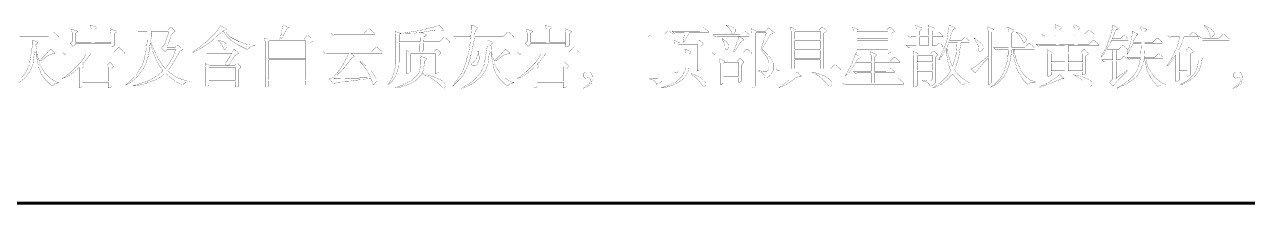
# Model space of a CAD drawing. Extents: x 94 to 452, y -72 to 1042.
# Drawn here: x 314.6 to 380.5, y 59.1 to 68.8 of the extents above; entities that cross this region are included whole.
import ezdxf

# ---------------------------------------------------------------- set-up
doc = ezdxf.new("R2010")
doc.units = 0
doc.header["$MEASUREMENT"] = 0
doc.layers.add('TREE_LAYER', color=7, linetype='Continuous')

msp = doc.modelspace()

# ---------------------------------------------------------------- linework, layer by layer
at = {"layer": 'TREE_LAYER'}
for points, const_width, elevation in [([(318.1792, 68.753396), (318.165475, 68.753396), (318.165475, 68.725945), (318.206651, 68.547514), (318.206651, 67.833789), (318.192926, 67.833789), (317.369397, 67.833789), (317.355671, 67.833789), (317.355671, 68.314181), (317.465475, 68.382808), (317.465475, 68.382808), (317.465475, 68.423985), (317.136063, 68.533789), (317.17724, 68.327906), (317.17724, 67.874965), (317.067436, 67.765161), (317.218416, 67.614181), (317.245867, 67.614181), (317.355671, 67.723985), (317.355671, 67.751436), (317.369397, 67.765161), (319.263514, 67.765161), (319.263514, 67.751436), (319.263514, 67.573004), (319.345867, 67.58673), (319.400769, 67.614181), (319.441946, 67.655357), (319.441946, 68.273004), (319.55175, 68.382808), (319.55175, 68.423985), (319.373318, 68.492612), (319.222338, 68.56124), (319.263514, 68.327906), (319.263514, 67.833789), (319.263514, 67.833789), (318.385083, 67.833789), (318.385083, 67.833789), (318.385083, 68.533789), (318.494887, 68.602416), (318.494887, 68.602416), (318.494887, 68.643593), (318.1792, 68.753396), (318.1792, 68.753396)], 0.01, 6005), ([(322.475279, 68.643593), (322.365475, 68.533789), (322.35175, 68.492612), (320.567436, 68.492612), (320.67724, 68.382808), (320.718416, 68.382808), (320.745867, 68.423985), (321.226259, 68.423985), (321.226259, 68.410259), (321.226259, 68.025945), (321.185083, 67.545553), (321.075279, 67.010259), (321.075279, 66.982808), (320.938024, 66.557318), (320.855671, 66.447514), (320.608612, 66.035749), (320.155671, 65.596534), (320.059593, 65.527906), (320.224299, 65.596534), (320.25175, 65.610259), (320.663514, 65.953396), (320.690965, 65.980847), (321.006651, 66.406338), (321.157632, 66.722024), (321.267436, 67.051436), (321.294887, 67.229867), (321.336063, 67.408298), (321.336063, 67.518102), (321.37724, 67.765161), (321.390965, 67.778887), (321.445867, 67.58673), (321.555671, 67.229867), (321.665475, 66.969083), (321.789004, 66.722024), (321.885083, 66.557318), (322.07724, 66.310259), (322.008612, 66.241632), (321.775279, 66.035749), (321.281161, 65.76124), (321.089004, 65.678887), (321.034102, 65.665161), (320.498808, 65.500455), (320.457632, 65.48673), (320.622338, 65.48673), (320.9792, 65.569083), (321.336063, 65.678887), (321.720377, 65.829867), (321.898808, 65.939671), (322.132142, 66.104377), (322.200769, 66.173004), (322.434102, 65.967122), (322.763514, 65.706338), (323.092926, 65.527906), (323.134102, 65.527906), (323.20273, 65.610259), (323.381161, 65.706338), (323.490965, 65.706338), (323.490965, 65.747514), (323.339985, 65.747514), (322.804691, 65.925945), (322.543906, 66.118102), (322.324299, 66.296534), (322.365475, 66.33771), (322.543906, 66.584769), (322.983122, 67.353396), (323.134102, 67.435749), (322.873318, 67.682808), (322.722338, 67.545553), (322.296848, 67.545553), (322.283122, 67.545553), (322.283122, 67.58673), (322.365475, 67.751436), (322.50273, 68.204377), (322.585083, 68.314181), (322.722338, 68.423985), (322.543906, 68.602416), (322.475279, 68.643593), (322.475279, 68.643593)], 0.01, 6005), ([(325.206651, 68.71222), (325.165475, 68.71222), (325.15175, 68.698494), (325.014495, 68.492612), (324.87724, 68.314181), (324.492926, 67.929867), (324.05371, 67.573004), (323.62822, 67.284769), (323.696848, 67.284769), (324.094887, 67.504377), (324.287044, 67.614181), (324.616455, 67.833789), (325.055671, 68.245553), (325.096848, 68.273004), (325.192926, 68.341632), (325.316455, 68.451436), (325.412534, 68.273004), (325.494887, 68.1632), (325.72822, 67.929867), (325.934102, 67.792612), (326.098808, 67.696534), (326.620377, 67.435749), (326.771357, 67.573004), (326.949789, 67.655357), (326.990965, 67.655357), (326.990965, 67.682808), (326.757632, 67.682808), (326.5792, 67.723985), (326.55175, 67.723985), (326.387044, 67.792612), (326.15371, 67.874965), (325.714495, 68.094573), (325.343906, 68.451436), (325.494887, 68.533789), (325.206651, 68.71222), (325.206651, 68.71222)], 0.01, 6005), ([(328.52822, 68.780847), (328.514495, 68.780847), (328.514495, 68.739671), (328.487044, 68.588691), (328.445867, 68.300455), (328.37724, 68.053396), (328.336063, 67.984769), (327.704691, 67.984769), (327.526259, 68.053396), (327.567436, 67.874965), (327.567436, 65.418102), (327.649789, 65.418102), (327.704691, 65.445553), (327.745867, 65.48673), (327.745867, 65.747514), (327.759593, 65.747514), (329.763514, 65.747514), (329.763514, 65.747514), (329.763514, 65.527906), (329.983122, 65.527906), (329.983122, 67.792612), (330.161553, 67.902416), (330.161553, 67.943593), (330.038024, 68.067122), (329.873318, 68.204377), (329.832142, 68.204377), (329.65371, 67.984769), (328.418416, 67.984769), (328.418416, 67.984769), (328.418416, 67.998494), (328.706651, 68.492612), (328.775279, 68.574965), (328.843906, 68.602416), (328.52822, 68.780847), (328.52822, 68.780847)], 0.01, 6005), ([(333.194887, 68.56124), (333.15371, 68.56124), (332.892926, 68.314181), (331.108612, 68.314181), (331.218416, 68.204377), (331.245867, 68.204377), (331.287044, 68.231828), (333.483122, 68.231828), (333.483122, 68.314181), (333.332142, 68.423985), (333.194887, 68.56124), (333.194887, 68.56124)], 0.01, 6005), ([(336.941946, 68.753396), (336.626259, 68.643593), (336.598808, 68.643593), (335.871357, 68.451436), (335.830181, 68.451436), (334.965475, 68.314181), (334.896848, 68.314181), (334.896848, 68.300455), (334.82822, 68.300455), (334.82822, 68.314181), (334.800769, 68.327906), (334.567436, 68.423985), (334.608612, 68.245553), (334.608612, 66.653396), (334.526259, 66.282808), (334.526259, 66.255357), (334.416455, 65.925945), (334.306651, 65.747514), (334.169397, 65.527906), (334.169397, 65.48673), (334.430181, 65.76124), (334.567436, 65.967122), (334.581161, 66.022024), (334.67724, 66.241632), (334.67724, 66.282808), (334.745867, 66.474965), (334.759593, 66.639671), (334.773318, 66.639671), (334.773318, 66.680847), (334.787044, 66.804377), (334.787044, 67.792612), (334.787044, 67.792612), (335.898808, 67.792612), (335.912534, 67.792612), (335.898808, 67.682808), (335.898808, 67.682808), (335.898808, 67.58673), (335.898808, 67.58673), (335.898808, 67.504377), (335.885083, 67.504377), (335.885083, 67.408298), (335.885083, 67.408298), (335.885083, 67.325945), (335.885083, 67.325945), (335.322338, 67.325945), (335.157632, 67.394573), (335.185083, 67.216142), (335.185083, 66.145553), (335.281161, 66.159279), (335.336063, 66.18673), (335.37724, 66.227906), (335.37724, 67.216142), (335.404691, 67.243593), (336.722338, 67.243593), (336.722338, 67.243593), (336.722338, 66.145553), (336.763514, 66.145553), (336.859593, 66.18673), (336.914495, 66.227906), (336.914495, 67.133789), (337.024299, 67.243593), (337.024299, 67.284769), (336.832142, 67.4632), (336.804691, 67.4632), (336.65371, 67.325945), (336.07724, 67.325945), (336.063514, 67.325945), (336.063514, 67.367122), (336.07724, 67.380847), (336.07724, 67.476926), (336.07724, 67.476926), (336.07724, 67.573004), (336.07724, 67.573004), (336.07724, 67.669083), (336.090965, 67.682808), (336.090965, 67.792612), (336.090965, 67.792612), (337.490965, 67.792612), (337.490965, 67.874965), (337.243906, 68.094573), (337.20273, 68.094573), (336.983122, 67.874965), (336.104691, 67.874965), (336.090965, 67.874965), (336.090965, 67.943593), (336.104691, 67.943593), (336.104691, 68.122024), (336.241946, 68.190651), (336.255671, 68.204377), (336.255671, 68.231828), (335.967436, 68.369083), (335.994887, 68.369083), (336.118416, 68.382808), (336.749789, 68.492612), (337.024299, 68.492612), (337.161553, 68.451436), (337.134102, 68.56124), (336.941946, 68.753396), (336.941946, 68.753396)], 0.01, 6005), ([(338.767436, 68.753396), (338.685083, 68.753396), (338.685083, 68.616142), (338.643906, 68.1632), (337.696848, 68.1632), (337.806651, 68.053396), (337.847828, 68.053396), (337.889004, 68.094573), (338.630181, 68.094573), (338.630181, 68.080847), (338.616455, 67.943593), (338.616455, 67.86124), (338.547828, 67.394573), (338.547828, 67.353396), (338.396848, 66.845553), (338.396848, 66.804377), (338.245867, 66.365161), (338.067436, 66.035749), (337.916455, 65.816142), (337.696848, 65.527906), (337.669397, 65.459279), (338.081161, 65.871043), (338.218416, 66.035749), (338.465475, 66.543593), (338.616455, 66.982808), (338.657632, 67.174965), (338.726259, 67.449475), (338.726259, 67.476926), (338.836063, 67.998494), (338.849789, 68.094573), (340.922338, 68.094573), (340.922338, 68.1632), (340.675279, 68.382808), (340.634102, 68.382808), (340.414495, 68.1632), (338.849789, 68.1632), (338.849789, 68.190651), (338.87724, 68.423985), (339.014495, 68.56124), (339.014495, 68.602416), (338.767436, 68.753396), (338.767436, 68.753396)], 0.01, 6005), ([(342.6792, 68.753396), (342.665475, 68.753396), (342.665475, 68.725945), (342.706651, 68.547514), (342.706651, 67.833789), (342.692926, 67.833789), (341.869397, 67.833789), (341.855671, 67.833789), (341.855671, 68.314181), (341.965475, 68.382808), (341.965475, 68.382808), (341.965475, 68.423985), (341.636063, 68.533789), (341.67724, 68.327906), (341.67724, 67.874965), (341.567436, 67.765161), (341.718416, 67.614181), (341.745867, 67.614181), (341.855671, 67.723985), (341.855671, 67.751436), (341.869397, 67.765161), (343.763514, 67.765161), (343.763514, 67.751436), (343.763514, 67.573004), (343.845867, 67.58673), (343.900769, 67.614181), (343.941946, 67.655357), (343.941946, 68.273004), (344.05175, 68.382808), (344.05175, 68.423985), (343.873318, 68.492612), (343.722338, 68.56124), (343.763514, 68.327906), (343.763514, 67.833789), (343.763514, 67.833789), (342.885083, 67.833789), (342.885083, 67.833789), (342.885083, 68.533789), (342.994887, 68.602416), (342.994887, 68.602416), (342.994887, 68.643593), (342.6792, 68.753396), (342.6792, 68.753396)], 0.01, 6005), ([(351.20273, 68.602416), (351.161553, 68.602416), (350.983122, 68.423985), (349.487044, 68.423985), (349.596848, 68.314181), (349.624299, 68.314181), (349.665475, 68.341632), (350.132142, 68.341632), (350.145867, 68.341632), (350.145867, 68.259279), (350.063514, 67.792612), (349.885083, 67.792612), (349.596848, 67.943593), (349.624299, 67.696534), (349.624299, 66.18673), (349.720377, 66.18673), (349.775279, 66.214181), (349.816455, 66.255357), (349.816455, 67.682808), (349.843906, 67.723985), (350.832142, 67.723985), (350.832142, 67.723985), (350.832142, 66.296534), (350.873318, 66.296534), (350.969397, 66.323985), (351.024299, 66.365161), (351.024299, 67.614181), (351.161553, 67.710259), (351.161553, 67.723985), (351.161553, 67.765161), (350.955671, 67.943593), (350.914495, 67.943593), (350.763514, 67.792612), (350.118416, 67.792612), (350.104691, 67.806338), (350.269397, 68.094573), (350.406651, 68.341632), (351.422338, 68.341632), (351.422338, 68.423985), (351.20273, 68.602416), (351.20273, 68.602416)], 0.01, 6005), ([(352.410573, 68.753396), (352.396848, 68.753396), (352.520377, 68.629867), (352.657632, 68.451436), (352.685083, 68.314181), (352.726259, 68.273004), (352.794887, 68.273004), (352.87724, 68.382808), (352.87724, 68.533789), (352.75371, 68.643593), (352.547828, 68.71222), (352.492926, 68.725945), (352.410573, 68.753396), (352.410573, 68.753396)], 0.01, 6005), ([(354.675279, 68.602416), (354.647828, 68.588691), (354.510573, 68.423985), (354.043906, 68.423985), (353.755671, 68.56124), (353.783122, 68.327906), (353.783122, 65.376926), (353.8792, 65.390651), (353.934102, 65.418102), (353.975279, 65.459279), (353.975279, 68.314181), (354.00273, 68.341632), (354.524299, 68.341632), (354.55175, 68.314181), (354.263514, 67.435749), (354.345867, 67.353396), (354.592926, 67.023985), (354.70273, 66.708298), (354.70273, 66.474965), (354.661553, 66.33771), (354.661553, 66.323985), (354.565475, 66.255357), (354.387044, 66.255357), (354.181161, 66.296534), (354.15371, 66.296534), (354.15371, 66.255357), (354.332142, 66.18673), (354.441946, 66.076926), (354.483122, 65.925945), (354.592926, 65.925945), (354.70273, 65.994573), (354.812534, 66.118102), (354.922338, 66.296534), (354.922338, 66.708298), (354.785083, 66.982808), (354.565475, 67.229867), (354.332142, 67.4632), (354.743906, 68.204377), (354.881161, 68.314181), (354.990965, 68.341632), (354.675279, 68.602416), (354.675279, 68.602416)], 0.01, 6005), ([(355.869397, 68.643593), (355.855671, 68.643593), (355.855671, 68.616142), (355.896848, 68.396534), (355.896848, 66.406338), (355.896848, 66.406338), (355.087044, 66.406338), (355.196848, 66.296534), (355.238024, 66.296534), (355.2792, 66.33771), (358.532142, 66.33771), (358.532142, 66.406338), (358.285083, 66.625945), (358.243906, 66.625945), (358.024299, 66.406338), (357.65371, 66.406338), (357.65371, 66.406338), (357.65371, 68.314181), (357.804691, 68.423985), (357.804691, 68.451436), (357.77724, 68.478887), (357.585083, 68.643593), (357.543906, 68.643593), (357.392926, 68.492612), (356.157632, 68.492612), (355.869397, 68.643593), (355.869397, 68.643593)], 0.01, 6005), ([(359.218416, 68.643593), (359.218416, 68.643593), (359.218416, 68.616142), (359.245867, 68.396534), (359.245867, 67.216142), (359.32822, 67.216142), (359.396848, 67.243593), (359.438024, 67.284769), (359.438024, 67.394573), (359.438024, 67.394573), (361.112534, 67.394573), (361.112534, 67.394573), (361.112534, 67.243593), (361.15371, 67.243593), (361.249789, 67.284769), (361.304691, 67.325945), (361.304691, 68.314181), (361.441946, 68.410259), (361.441946, 68.423985), (361.441946, 68.451436), (361.236063, 68.643593), (361.194887, 68.643593), (361.043906, 68.492612), (359.506651, 68.492612), (359.218416, 68.643593), (359.218416, 68.643593)], 0.01, 6005), ([(362.608612, 68.753396), (362.608612, 68.753396), (362.608612, 68.725945), (362.636063, 68.506338), (362.636063, 68.204377), (362.636063, 68.204377), (362.169397, 68.204377), (362.2792, 68.094573), (362.306651, 68.094573), (362.347828, 68.122024), (362.636063, 68.122024), (362.636063, 68.122024), (362.636063, 67.655357), (362.636063, 67.655357), (362.087044, 67.655357), (362.196848, 67.545553), (362.238024, 67.545553), (362.2792, 67.573004), (364.063514, 67.573004), (364.063514, 67.655357), (363.885083, 67.792612), (363.843906, 67.792612), (363.706651, 67.655357), (363.487044, 67.655357), (363.487044, 67.655357), (363.487044, 68.122024), (363.487044, 68.122024), (364.063514, 68.122024), (364.063514, 68.204377), (363.885083, 68.341632), (363.843906, 68.341632), (363.706651, 68.204377), (363.487044, 68.204377), (363.487044, 68.204377), (363.487044, 68.451436), (363.596848, 68.56124), (363.596848, 68.602416), (363.404691, 68.671043), (363.267436, 68.753396), (363.294887, 68.506338), (363.294887, 68.204377), (363.294887, 68.204377), (362.82822, 68.204377), (362.82822, 68.204377), (362.82822, 68.451436), (362.938024, 68.56124), (362.938024, 68.602416), (362.745867, 68.671043), (362.608612, 68.753396), (362.608612, 68.753396)], 0.01, 6005), ([(364.406651, 68.753396), (364.392926, 68.753396), (364.392926, 68.629867), (364.324299, 68.259279), (364.310573, 68.122024), (364.283122, 67.943593), (364.173318, 67.627906), (364.173318, 67.614181), (363.95371, 67.106338), (363.843906, 66.88673), (363.885083, 66.88673), (363.912534, 66.914181), (364.063514, 67.16124), (364.241946, 67.504377), (364.255671, 67.504377), (364.255671, 67.298494), (364.269397, 67.188691), (364.324299, 66.831828), (364.434102, 66.406338), (364.50273, 66.296534), (364.392926, 66.159279), (364.324299, 66.035749), (364.049789, 65.76124), (363.80273, 65.555357), (363.514495, 65.376926), (363.706651, 65.418102), (364.022338, 65.596534), (364.200769, 65.733789), (364.585083, 66.118102), (364.92822, 65.733789), (365.092926, 65.555357), (365.161553, 65.527906), (365.312534, 65.63771), (365.490965, 65.63771), (365.422338, 65.678887), (365.05175, 65.925945), (364.763514, 66.227906), (364.694887, 66.33771), (364.722338, 66.406338), (364.832142, 66.722024), (364.873318, 66.873004), (364.941946, 67.16124), (364.983122, 67.4632), (365.024299, 67.696534), (365.024299, 67.73771), (365.05175, 67.833789), (365.05175, 67.833789), (365.490965, 67.833789), (365.490965, 67.902416), (365.285083, 68.094573), (365.243906, 68.094573), (365.05175, 67.902416), (364.420377, 67.902416), (364.420377, 67.916142), (364.489004, 68.1632), (364.50273, 68.245553), (364.585083, 68.451436), (364.65371, 68.533789), (364.722338, 68.56124), (364.722338, 68.602416), (364.406651, 68.753396), (364.406651, 68.753396)], 0.01, 6005), ([(366.4792, 68.671043), (366.465475, 68.671043), (366.465475, 68.657318), (366.506651, 68.43771), (366.506651, 67.010259), (366.506651, 67.010259), (366.492926, 67.010259), (366.465475, 67.065161), (366.232142, 66.859279), (366.108612, 66.776926), (365.943906, 66.61222), (365.738024, 66.474965), (365.587044, 66.406338), (365.806651, 66.18673), (366.32822, 66.804377), (366.506651, 66.982808), (366.506651, 66.982808), (366.506651, 65.569083), (366.575279, 65.569083), (366.643906, 65.596534), (366.685083, 65.63771), (366.685083, 68.382808), (366.794887, 68.492612), (366.794887, 68.533789), (366.616455, 68.602416), (366.4792, 68.671043), (366.4792, 68.671043)], 0.01, 6005), ([(367.57724, 68.643593), (367.563514, 68.643593), (367.563514, 68.616142), (367.604691, 68.396534), (367.604691, 67.614181), (367.604691, 67.614181), (367.604691, 67.545553), (367.590965, 67.545553), (366.794887, 67.545553), (366.904691, 67.435749), (366.945867, 67.435749), (366.987044, 67.4632), (367.590965, 67.4632), (367.590965, 67.4632), (367.57724, 67.257318), (367.57724, 67.257318), (367.57724, 67.202416), (367.57724, 67.188691), (367.57724, 67.133789), (367.563514, 67.133789), (367.563514, 67.051436), (367.522338, 66.790651), (367.467436, 66.598494), (367.45371, 66.543593), (367.412534, 66.433789), (367.385083, 66.323985), (367.275279, 66.076926), (367.124299, 65.857318), (366.822338, 65.555357), (366.657632, 65.418102), (366.767436, 65.459279), (366.973318, 65.596534), (367.316455, 65.939671), (367.45371, 66.145553), (367.481161, 66.200455), (367.536063, 66.323985), (367.536063, 66.33771), (367.673318, 66.7632), (367.714495, 67.010259), (367.755671, 67.257318), (367.769397, 67.449475), (367.769397, 67.4632), (367.85175, 67.4632), (367.865475, 67.4632), (367.865475, 67.229867), (367.892926, 67.065161), (367.934102, 66.804377), (367.975279, 66.667122), (367.975279, 66.653396), (368.00273, 66.61222), (368.071357, 66.33771), (368.263514, 66.008298), (368.373318, 65.829867), (368.634102, 65.569083), (368.661553, 65.569083), (368.743906, 65.63771), (368.839985, 65.678887), (369.032142, 65.678887), (369.032142, 65.706338), (368.771357, 65.788691), (368.592926, 65.925945), (368.400769, 66.118102), (368.263514, 66.323985), (368.043906, 66.790651), (367.975279, 67.065161), (367.975279, 67.078887), (367.947828, 67.16124), (367.947828, 67.174965), (367.892926, 67.4632), (367.906651, 67.4632), (368.990965, 67.4632), (368.990965, 67.545553), (368.743906, 67.765161), (368.70273, 67.765161), (368.483122, 67.545553), (367.783122, 67.545553), (367.783122, 67.573004), (367.783122, 67.614181), (367.783122, 68.341632), (367.892926, 68.451436), (367.892926, 68.492612), (367.714495, 68.56124), (367.57724, 68.643593), (367.57724, 68.643593)], 0.01, 6005), ([(370.116455, 68.780847), (370.116455, 68.780847), (370.116455, 68.767122), (370.157632, 68.547514), (370.157632, 68.273004), (370.143906, 68.273004), (369.389004, 68.273004), (369.498808, 68.1632), (369.526259, 68.1632), (369.567436, 68.204377), (370.143906, 68.204377), (370.157632, 68.190651), (370.157632, 67.723985), (370.143906, 67.723985), (369.087044, 67.723985), (369.196848, 67.614181), (369.238024, 67.614181), (369.2792, 67.655357), (370.624299, 67.655357), (370.624299, 67.641632), (370.624299, 67.284769), (370.624299, 67.284769), (369.965475, 67.284769), (369.67724, 67.435749), (369.718416, 67.188691), (369.718416, 66.008298), (369.800769, 66.008298), (369.855671, 66.035749), (369.896848, 66.076926), (369.896848, 66.214181), (369.896848, 66.227906), (371.571357, 66.227906), (371.585083, 66.214181), (371.585083, 66.076926), (371.626259, 66.076926), (371.722338, 66.118102), (371.763514, 66.145553), (371.763514, 67.106338), (371.900769, 67.202416), (371.914495, 67.216142), (371.914495, 67.243593), (371.694887, 67.435749), (371.65371, 67.435749), (371.50273, 67.284769), (370.816455, 67.284769), (370.816455, 67.284769), (370.816455, 67.641632), (370.816455, 67.655357), (372.463514, 67.655357), (372.463514, 67.723985), (372.20273, 67.943593), (372.161553, 67.943593), (371.941946, 67.723985), (371.324299, 67.723985), (371.324299, 67.723985), (371.324299, 68.190651), (371.324299, 68.204377), (372.20273, 68.204377), (372.20273, 68.273004), (371.955671, 68.492612), (371.914495, 68.492612), (371.694887, 68.273004), (371.324299, 68.273004), (371.324299, 68.273004), (371.324299, 68.492612), (371.434102, 68.602416), (371.434102, 68.643593), (371.255671, 68.71222), (371.104691, 68.780847), (371.104691, 68.780847), (371.104691, 68.767122), (371.145867, 68.547514), (371.145867, 68.273004), (371.132142, 68.273004), (370.336063, 68.273004), (370.336063, 68.273004), (370.336063, 68.492612), (370.445867, 68.602416), (370.445867, 68.643593), (370.267436, 68.71222), (370.116455, 68.780847), (370.116455, 68.780847)], 0.01, 6005), ([(373.218416, 68.753396), (373.218416, 68.753396), (373.218416, 68.698494), (373.136063, 68.314181), (373.122338, 68.300455), (373.108612, 68.1632), (373.026259, 68.025945), (372.889004, 67.614181), (372.587044, 67.065161), (372.587044, 67.023985), (372.669397, 67.106338), (372.875279, 67.449475), (372.889004, 67.435749), (372.889004, 67.394573), (373.204691, 67.394573), (373.218416, 67.394573), (373.218416, 66.88673), (373.204691, 66.88673), (372.62822, 66.88673), (372.738024, 66.776926), (372.7792, 66.776926), (372.806651, 66.804377), (373.204691, 66.804377), (373.218416, 66.804377), (373.218416, 65.857318), (373.026259, 65.678887), (373.218416, 65.459279), (373.506651, 65.788691), (374.014495, 66.296534), (374.014495, 66.33771), (373.987044, 66.33771), (373.75371, 66.145553), (373.438024, 65.925945), (373.396848, 65.871043), (373.396848, 65.871043), (373.396848, 66.804377), (373.396848, 66.804377), (374.055671, 66.804377), (374.055671, 66.88673), (373.836063, 67.065161), (373.794887, 67.065161), (373.616455, 66.88673), (373.396848, 66.88673), (373.396848, 66.88673), (373.396848, 67.394573), (373.396848, 67.394573), (373.987044, 67.394573), (373.987044, 67.4632), (373.767436, 67.655357), (373.726259, 67.655357), (373.547828, 67.4632), (372.90273, 67.4632), (372.889004, 67.476926), (373.067436, 67.751436), (373.149789, 67.929867), (373.149789, 67.943593), (374.055671, 67.943593), (374.055671, 68.01222), (373.836063, 68.204377), (373.794887, 68.204377), (373.616455, 68.01222), (373.190965, 68.01222), (373.190965, 68.025945), (373.204691, 68.053396), (373.245867, 68.149475), (373.245867, 68.1632), (373.32822, 68.382808), (373.396848, 68.520063), (373.396848, 68.533789), (373.506651, 68.533789), (373.506651, 68.56124), (373.506651, 68.574965), (373.218416, 68.753396), (373.218416, 68.753396)], 0.01, 6005), ([(374.714495, 68.671043), (374.714495, 68.671043), (374.714495, 68.657318), (374.755671, 68.43771), (374.755671, 67.833789), (374.741946, 67.833789), (374.330181, 67.833789), (374.330181, 67.833789), (374.343906, 67.902416), (374.343906, 67.943593), (374.357632, 67.957318), (374.494887, 68.204377), (374.563514, 68.231828), (374.563514, 68.273004), (374.275279, 68.423985), (374.275279, 68.300455), (374.192926, 67.916142), (374.192926, 67.888691), (374.165475, 67.751436), (374.014495, 67.325945), (373.987044, 67.257318), (373.987044, 67.174965), (374.055671, 67.284769), (374.138024, 67.435749), (374.316455, 67.765161), (374.741946, 67.765161), (374.755671, 67.751436), (374.72822, 67.339671), (374.72822, 67.339671), (374.714495, 67.106338), (374.714495, 67.106338), (374.714495, 67.03771), (374.714495, 67.023985), (373.987044, 67.023985), (374.096848, 66.914181), (374.124299, 66.914181), (374.165475, 66.955357), (374.700769, 66.955357), (374.700769, 66.955357), (374.659593, 66.749475), (374.645867, 66.653396), (374.536063, 66.33771), (374.343906, 66.035749), (374.192926, 65.884769), (374.014495, 65.733789), (373.465475, 65.376926), (373.438024, 65.349475), (373.849789, 65.541632), (373.945867, 65.582808), (374.30273, 65.816142), (374.508612, 66.008298), (374.714495, 66.323985), (374.865475, 66.7632), (374.8792, 66.845553), (374.906651, 66.955357), (375.922338, 66.955357), (375.922338, 67.023985), (375.70273, 67.216142), (375.661553, 67.216142), (375.483122, 67.023985), (374.906651, 67.023985), (374.906651, 67.03771), (374.934102, 67.476926), (374.934102, 67.476926), (374.934102, 67.751436), (374.934102, 67.765161), (375.881161, 67.765161), (375.881161, 67.833789), (375.634102, 68.053396), (375.592926, 68.053396), (375.373318, 67.833789), (374.934102, 67.833789), (374.934102, 67.833789), (374.934102, 68.382808), (375.043906, 68.492612), (375.043906, 68.533789), (374.865475, 68.602416), (374.714495, 68.671043), (374.714495, 68.671043)], 0.01, 6005), ([(378.214495, 68.71222), (378.145867, 68.71222), (378.296848, 68.56124), (378.392926, 68.382808), (378.434102, 68.231828), (378.475279, 68.122024), (378.50273, 68.094573), (378.543906, 68.094573), (378.626259, 68.176926), (378.694887, 68.273004), (378.681161, 68.355357), (378.598808, 68.465161), (378.475279, 68.56124), (378.214495, 68.71222), (378.214495, 68.71222)], 0.01, 6005), ([(314.294887, 65.63771), (314.706651, 65.980847), (314.926259, 66.296534), (315.063514, 66.653396), (315.104691, 66.969083), (315.145867, 67.31222), (315.255671, 67.243593), (315.255671, 67.051436), (315.296848, 66.873004), (315.392926, 66.406338), (315.489004, 66.145553), (315.516455, 66.104377), (315.722338, 65.829867), (316.024299, 65.527906), (316.120377, 65.48673), (316.134102, 65.48673), (316.243906, 65.596534), (316.463514, 65.63771), (316.463514, 65.678887), (316.35371, 65.678887), (315.983122, 65.898494), (315.722338, 66.159279), (315.543906, 66.433789), (315.392926, 66.735749), (315.392926, 66.804377), (315.406651, 66.818102), (315.516455, 66.845553), (315.900769, 67.133789), (316.20273, 67.243593), (316.243906, 67.243593), (316.024299, 67.4632), (315.983122, 67.4632), (315.983122, 67.435749), (315.694887, 67.106338), (315.530181, 66.941632), (315.406651, 66.845553), (315.35175, 66.927906), (315.283122, 67.202416), (315.255671, 67.518102), (315.214495, 67.682808), (315.214495, 67.682808), (315.324299, 67.792612), (315.324299, 67.833789), (315.036063, 67.943593), (315.036063, 67.943593)], 0.01, 6005), ([(314.349789, 68.094573), (316.422338, 68.094573), (316.422338, 68.1632), (316.175279, 68.382808), (316.134102, 68.382808), (315.914495, 68.1632), (314.349789, 68.1632)], 0.01, 6005), ([(315.036063, 67.943593), (315.036063, 67.943593), (315.036063, 67.669083), (314.898808, 66.818102), (314.885083, 66.653396), (314.665475, 66.18673), (314.445867, 65.925945)], 0.01, 6005), ([(321.445867, 68.410259), (321.445867, 68.423985), (322.35175, 68.423985), (322.365475, 68.341632), (322.145867, 67.682808), (321.994887, 67.545553), (321.994887, 67.504377), (322.173318, 67.325945), (322.283122, 67.435749), (322.296848, 67.4632), (322.722338, 67.4632), (322.722338, 67.4632), (322.722338, 67.394573), (322.612534, 67.051436), (322.392926, 66.694573), (322.255671, 66.474965), (322.200769, 66.420063), (322.063514, 66.557318), (321.885083, 66.818102), (321.692926, 67.16124), (321.487044, 67.641632), (321.404691, 67.86124), (321.404691, 67.902416), (321.445867, 68.135749), (321.445867, 68.410259), (321.445867, 68.410259)], 0.01, 6005), ([(325.02822, 67.943593), (325.014495, 67.943593), (325.138024, 67.820063), (325.275279, 67.655357), (325.316455, 67.504377), (325.343906, 67.4632), (325.426259, 67.4632), (325.494887, 67.573004), (325.494887, 67.723985), (325.371357, 67.833789), (325.1792, 67.902416), (325.124299, 67.916142), (325.02822, 67.943593), (325.02822, 67.943593)], 0.01, 6005), ([(327.787044, 67.902416), (327.787044, 67.902416), (329.763514, 67.902416), (329.763514, 67.902416), (329.763514, 66.955357), (329.763514, 66.955357), (327.759593, 66.955357), (327.745867, 66.955357), (327.745867, 67.874965), (327.787044, 67.902416), (327.787044, 67.902416)], 0.01, 6005), ([(335.898808, 68.355357), (335.898808, 68.369083), (335.926259, 68.355357), (335.926259, 68.080847), (335.912534, 68.080847), (335.912534, 67.984769), (335.912534, 67.971043), (335.912534, 67.874965), (335.898808, 67.874965), (334.787044, 67.874965), (334.787044, 67.874965), (334.787044, 68.231828), (334.82822, 68.28673), (335.596848, 68.314181), (335.734102, 68.341632), (335.898808, 68.355357), (335.898808, 68.355357)], 0.01, 6005), ([(339.536063, 67.943593), (339.536063, 67.943593), (339.536063, 67.669083), (339.398808, 66.818102), (339.385083, 66.653396), (339.165475, 66.18673), (338.945867, 65.925945), (338.75371, 65.733789), (338.136063, 65.349475), (338.232142, 65.349475), (338.794887, 65.63771), (339.206651, 65.980847), (339.426259, 66.296534), (339.563514, 66.653396), (339.604691, 66.969083), (339.645867, 67.31222), (339.755671, 67.243593), (339.755671, 67.051436), (339.796848, 66.873004), (339.892926, 66.406338), (339.989004, 66.145553), (340.016455, 66.104377), (340.222338, 65.829867), (340.524299, 65.527906), (340.620377, 65.48673), (340.634102, 65.48673), (340.743906, 65.596534), (340.963514, 65.63771), (340.963514, 65.678887), (340.85371, 65.678887), (340.483122, 65.898494), (340.222338, 66.159279), (340.043906, 66.433789), (339.892926, 66.735749), (339.892926, 66.804377), (339.906651, 66.818102), (340.016455, 66.845553), (340.400769, 67.133789), (340.70273, 67.243593), (340.743906, 67.243593), (340.524299, 67.4632), (340.483122, 67.4632), (340.483122, 67.435749), (340.194887, 67.106338), (340.030181, 66.941632), (339.906651, 66.845553), (339.85175, 66.927906), (339.783122, 67.202416), (339.755671, 67.518102), (339.714495, 67.682808), (339.714495, 67.682808), (339.824299, 67.792612), (339.824299, 67.833789), (339.536063, 67.943593), (339.536063, 67.943593)], 0.01, 6005), ([(349.308612, 68.451436), (349.267436, 68.451436), (349.075279, 68.273004), (348.087044, 68.273004), (348.196848, 68.1632), (348.238024, 68.1632), (348.2792, 68.204377), (348.745867, 68.204377), (348.745867, 68.190651), (348.745867, 65.925945), (348.67724, 65.857318), (348.471357, 65.857318), (348.238024, 65.898494), (348.238024, 65.857318), (348.416455, 65.816142), (348.526259, 65.747514), (348.608612, 65.678887), (348.636063, 65.569083), (348.759593, 65.610259), (348.855671, 65.665161), (348.938024, 65.747514), (348.938024, 68.190651), (348.938024, 68.204377), (349.514495, 68.204377), (349.514495, 68.273004), (349.308612, 68.451436), (349.308612, 68.451436)], 0.01, 6005), ([(353.385083, 68.451436), (353.343906, 68.451436), (353.124299, 68.231828), (351.696848, 68.231828), (351.806651, 68.122024), (351.847828, 68.122024), (351.889004, 68.1632), (353.055671, 68.1632), (353.055671, 68.1632), (353.055671, 68.053396), (352.904691, 67.614181), (352.836063, 67.476926), (352.794887, 67.284769), (351.62822, 67.284769), (351.738024, 67.174965), (351.7792, 67.174965), (351.806651, 67.216142), (353.755671, 67.216142), (353.755671, 67.284769), (353.536063, 67.4632), (353.494887, 67.4632), (353.316455, 67.284769), (352.808612, 67.284769), (352.808612, 67.284769), (352.87724, 67.367122), (353.055671, 67.655357), (353.206651, 67.874965), (353.343906, 67.943593), (353.343906, 67.984769), (353.165475, 68.094573), (353.096848, 68.1632), (353.096848, 68.1632), (353.645867, 68.1632), (353.645867, 68.231828), (353.385083, 68.451436), (353.385083, 68.451436)], 0.01, 6005), ([(352.218416, 68.01222), (352.17724, 68.01222), (352.245867, 67.874965), (352.32822, 67.655357), (352.32822, 67.531828), (352.355671, 67.435749), (352.355671, 67.435749), (352.438024, 67.435749), (352.506651, 67.504377), (352.547828, 67.573004), (352.547828, 67.655357), (352.506651, 67.723985), (352.438024, 67.833789), (352.287044, 67.943593), (352.218416, 68.01222), (352.218416, 68.01222)], 0.01, 6005), ([(356.116455, 68.410259), (356.116455, 68.423985), (357.461553, 68.423985), (357.475279, 68.410259), (357.475279, 67.984769), (357.461553, 67.984769), (356.089004, 67.984769), (356.075279, 67.984769), (356.075279, 68.382808), (356.116455, 68.410259), (356.116455, 68.410259)], 0.01, 6005), ([(356.075279, 67.902416), (356.089004, 67.902416), (357.461553, 67.902416), (357.475279, 67.902416), (357.475279, 67.476926), (357.461553, 67.4632), (356.089004, 67.4632), (356.075279, 67.476926), (356.075279, 67.902416), (356.075279, 67.902416)], 0.01, 6005), ([(359.465475, 68.410259), (359.465475, 68.423985), (361.112534, 68.423985), (361.112534, 68.410259), (361.112534, 68.025945), (361.112534, 68.01222), (359.438024, 68.01222), (359.438024, 68.025945), (359.438024, 68.382808), (359.465475, 68.410259), (359.465475, 68.410259)], 0.01, 6005), ([(359.438024, 67.943593), (359.438024, 67.943593), (361.112534, 67.943593), (361.112534, 67.943593), (361.112534, 67.476926), (361.112534, 67.4632), (359.438024, 67.4632), (359.438024, 67.476926), (359.438024, 67.943593), (359.438024, 67.943593)], 0.01, 6005), ([(362.82822, 68.122024), (362.82822, 68.122024), (363.294887, 68.122024), (363.294887, 68.122024), (363.294887, 67.655357), (363.294887, 67.655357), (362.82822, 67.655357), (362.82822, 67.655357), (362.82822, 68.122024), (362.82822, 68.122024)], 0.01, 6005), ([(365.738024, 68.053396), (365.738024, 68.053396), (365.75175, 68.039671), (365.957632, 67.682808), (365.985083, 67.449475), (366.026259, 67.325945), (366.026259, 67.325945), (366.108612, 67.325945), (366.190965, 67.408298), (366.245867, 67.504377), (366.245867, 67.58673), (366.17724, 67.723985), (366.149789, 67.751436), (365.957632, 67.902416), (365.820377, 68.01222), (365.738024, 68.053396), (365.738024, 68.053396)], 0.01, 6005), ([(368.016455, 68.382808), (368.00273, 68.382808), (368.126259, 68.259279), (368.263514, 68.080847), (368.345867, 67.929867), (368.400769, 67.833789), (368.414495, 67.833789), (368.483122, 67.833789), (368.55175, 67.943593), (368.55175, 68.01222), (368.483122, 68.122024), (368.263514, 68.273004), (368.016455, 68.382808), (368.016455, 68.382808)], 0.01, 6005), ([(370.336063, 68.190651), (370.336063, 68.204377), (371.132142, 68.204377), (371.145867, 68.190651), (371.145867, 67.723985), (371.132142, 67.723985), (370.336063, 67.723985), (370.336063, 67.723985), (370.336063, 68.190651), (370.336063, 68.190651)], 0.01, 6005), ([(377.555671, 68.382808), (377.514495, 68.382808), (377.336063, 68.204377), (376.169397, 68.204377), (376.2792, 68.094573), (376.306651, 68.094573), (376.347828, 68.122024), (376.814495, 68.122024), (376.814495, 68.122024), (376.745867, 67.820063), (376.745867, 67.792612), (376.67724, 67.573004), (376.608612, 67.435749), (376.375279, 66.941632), (376.12822, 66.557318), (376.12822, 66.557318), (376.169397, 66.557318), (376.2792, 66.667122), (376.443906, 66.900455), (376.594887, 67.133789), (376.608612, 67.120063), (376.608612, 65.706338), (376.690965, 65.720063), (376.745867, 65.747514), (376.787044, 65.788691), (376.787044, 66.214181), (376.787044, 66.227906), (377.226259, 66.227906), (377.226259, 66.214181), (377.226259, 66.008298), (377.267436, 66.008298), (377.363514, 66.035749), (377.404691, 66.076926), (377.404691, 67.216142), (377.541946, 67.31222), (377.555671, 67.325945), (377.555671, 67.353396), (377.336063, 67.545553), (377.294887, 67.545553), (377.157632, 67.394573), (376.773318, 67.394573), (376.759593, 67.408298), (376.787044, 67.4632), (376.82822, 67.531828), (376.938024, 67.792612), (376.9792, 67.957318), (377.047828, 68.122024), (377.775279, 68.122024), (377.775279, 68.204377), (377.555671, 68.382808), (377.555671, 68.382808)], 0.01, 6005), ([(379.20273, 68.273004), (379.161553, 68.273004), (378.914495, 68.01222), (378.104691, 68.01222), (377.816455, 68.1632), (377.843906, 67.916142), (377.843906, 66.873004), (377.789004, 66.598494), (377.775279, 66.516142), (377.706651, 66.296534), (377.555671, 66.076926), (377.25371, 65.774965), (376.9792, 65.610259), (376.855671, 65.569083), (376.9792, 65.569083), (377.25371, 65.706338), (377.473318, 65.857318), (377.706651, 66.076926), (377.885083, 66.351436), (377.994887, 66.722024), (378.008612, 66.845553), (378.036063, 66.969083), (378.036063, 67.902416), (378.063514, 67.943593), (379.490965, 67.943593), (379.490965, 68.01222), (379.35371, 68.122024), (379.20273, 68.273004), (379.20273, 68.273004)], 0.01, 6005), ([(319.70273, 67.545553), (319.661553, 67.545553), (319.414495, 67.284769), (316.669397, 67.284769), (316.7792, 67.174965), (316.806651, 67.174965), (316.847828, 67.216142), (317.904691, 67.216142), (317.904691, 67.202416), (317.849789, 67.078887), (317.836063, 67.023985), (317.657632, 66.776926), (317.094887, 66.214181), (316.75175, 65.939671), (316.62822, 65.898494), (316.62822, 65.857318), (316.985083, 66.022024), (317.039985, 66.049475), (317.424299, 66.365161), (317.534102, 66.474965), (317.547828, 66.474965), (317.547828, 65.376926), (317.630181, 65.390651), (317.685083, 65.418102), (317.726259, 65.459279), (317.726259, 65.665161), (317.726259, 65.678887), (319.112534, 65.678887), (319.112534, 65.665161), (319.112534, 65.376926), (319.15371, 65.376926), (319.263514, 65.418102), (319.304691, 65.459279), (319.304691, 66.406338), (319.414495, 66.516142), (319.414495, 66.557318), (319.222338, 66.735749), (319.194887, 66.735749), (319.043906, 66.584769), (317.836063, 66.584769), (317.712534, 66.639671), (317.849789, 66.790651), (318.124299, 67.133789), (318.165475, 67.216142), (319.990965, 67.216142), (319.990965, 67.284769), (319.85371, 67.394573), (319.70273, 67.545553), (319.70273, 67.545553)], 0.01, 6005), ([(325.892926, 67.4632), (325.810573, 67.325945), (324.245867, 67.325945), (324.355671, 67.216142), (324.396848, 67.216142), (324.438024, 67.243593), (325.769397, 67.243593), (325.769397, 67.243593), (325.673318, 67.065161), (325.45371, 66.735749), (325.426259, 66.667122), (325.426259, 66.653396), (325.536063, 66.584769), (325.563514, 66.557318), (325.563514, 66.557318), (324.616455, 66.557318), (324.32822, 66.694573), (324.355671, 66.46124), (324.355671, 65.459279), (324.45175, 65.459279), (324.506651, 65.48673), (324.547828, 65.527906), (324.547828, 65.706338), (324.547828, 65.706338), (325.961553, 65.706338), (325.975279, 65.706338), (325.975279, 65.418102), (326.016455, 65.418102), (326.112534, 65.445553), (326.15371, 65.48673), (326.15371, 66.365161), (326.263514, 66.474965), (326.263514, 66.516142), (326.085083, 66.694573), (326.043906, 66.694573), (325.892926, 66.557318), (325.57724, 66.557318), (325.57724, 66.557318), (325.673318, 66.694573), (325.934102, 67.106338), (326.15371, 67.243593), (326.043906, 67.325945), (325.892926, 67.4632), (325.892926, 67.4632)], 0.01, 6005), ([(333.592926, 67.573004), (333.55175, 67.573004), (333.304691, 67.325945), (330.696848, 67.325945), (330.806651, 67.216142), (330.847828, 67.216142), (330.889004, 67.243593), (332.069397, 67.243593), (332.069397, 67.243593), (331.959593, 66.996534), (331.781161, 66.667122), (331.75371, 66.61222), (331.575279, 66.33771), (331.396848, 66.118102), (331.245867, 65.953396), (331.149789, 65.898494), (331.026259, 65.857318), (331.232142, 65.610259), (331.259593, 65.596534), (331.355671, 65.63771), (331.506651, 65.678887), (331.575279, 65.678887), (331.616455, 65.692612), (331.657632, 65.692612), (331.698808, 65.692612), (331.739985, 65.692612), (331.781161, 65.706338), (331.849789, 65.706338), (331.863514, 65.720063), (331.973318, 65.720063), (331.987044, 65.733789), (332.014495, 65.733789), (332.15175, 65.747514), (332.192926, 65.747514), (332.206651, 65.747514), (332.275279, 65.76124), (332.45371, 65.788691), (332.494887, 65.788691), (332.494887, 65.788691), (332.72822, 65.816142), (332.769397, 65.816142), (332.810573, 65.816142), (333.016455, 65.857318), (333.249789, 65.884769), (333.304691, 65.788691), (333.373318, 65.569083), (333.441946, 65.569083), (333.524299, 65.665161), (333.55175, 65.747514), (333.55175, 65.857318), (333.483122, 65.994573), (333.414495, 66.104377), (333.27724, 66.282808), (333.016455, 66.543593), (332.824299, 66.694573), (332.714495, 66.776926), (332.673318, 66.776926), (332.796848, 66.653396), (333.043906, 66.323985), (333.15371, 66.118102), (333.236063, 65.939671), (333.222338, 65.925945), (332.8792, 65.91222), (332.8792, 65.91222), (332.769397, 65.91222), (332.769397, 65.91222), (332.659593, 65.91222), (332.645867, 65.898494), (332.536063, 65.898494), (332.536063, 65.898494), (332.426259, 65.898494), (332.426259, 65.898494), (332.206651, 65.898494), (332.192926, 65.884769), (331.369397, 65.857318), (331.369397, 65.857318), (331.259593, 65.857318), (331.259593, 65.857318), (331.616455, 66.227906), (331.87724, 66.516142), (332.234102, 66.996534), (332.385083, 67.065161), (332.192926, 67.229867), (332.1792, 67.243593), (332.1792, 67.243593), (333.881161, 67.243593), (333.881161, 67.325945), (333.743906, 67.435749), (333.592926, 67.573004), (333.592926, 67.573004)], 0.01, 6005), ([(339.055671, 67.353396), (339.014495, 67.353396), (339.014495, 67.174965), (338.945867, 66.955357), (338.836063, 66.804377), (338.685083, 66.667122), (338.685083, 66.625945), (338.767436, 66.557318), (338.87724, 66.557318), (338.973318, 66.625945), (339.055671, 66.804377), (339.096848, 66.914181), (339.096848, 67.03771), (339.055671, 67.174965), (339.055671, 67.353396), (339.055671, 67.353396)], 0.01, 6005), ([(344.20273, 67.545553), (344.161553, 67.545553), (343.914495, 67.284769), (341.169397, 67.284769), (341.2792, 67.174965), (341.306651, 67.174965), (341.347828, 67.216142), (342.404691, 67.216142), (342.404691, 67.202416), (342.349789, 67.078887), (342.336063, 67.023985), (342.157632, 66.776926), (341.594887, 66.214181), (341.25175, 65.939671), (341.12822, 65.898494), (341.12822, 65.857318), (341.485083, 66.022024), (341.539985, 66.049475), (341.924299, 66.365161), (342.034102, 66.474965), (342.047828, 66.474965), (342.047828, 65.376926), (342.130181, 65.390651), (342.185083, 65.418102), (342.226259, 65.459279), (342.226259, 65.665161), (342.226259, 65.678887), (343.612534, 65.678887), (343.612534, 65.665161), (343.612534, 65.376926), (343.65371, 65.376926), (343.763514, 65.418102), (343.804691, 65.459279), (343.804691, 66.406338), (343.914495, 66.516142), (343.914495, 66.557318), (343.722338, 66.735749), (343.694887, 66.735749), (343.543906, 66.584769), (342.336063, 66.584769), (342.212534, 66.639671), (342.349789, 66.790651), (342.624299, 67.133789), (342.665475, 67.216142), (344.490965, 67.216142), (344.490965, 67.284769), (344.35371, 67.394573), (344.20273, 67.545553), (344.20273, 67.545553)], 0.01, 6005), ([(350.187044, 67.4632), (350.173318, 67.4632), (350.173318, 67.449475), (350.214495, 67.229867), (350.214495, 66.474965), (350.173318, 66.296534), (350.036063, 66.008298), (349.830181, 65.802416), (349.706651, 65.706338), (349.336063, 65.527906), (348.896848, 65.376926), (349.020377, 65.376926), (349.294887, 65.445553), (349.692926, 65.596534), (349.885083, 65.706338), (349.994887, 65.774965), (350.214495, 66.008298), (350.365475, 66.310259), (350.392926, 66.46124), (350.392926, 67.174965), (350.50273, 67.284769), (350.50273, 67.325945), (350.324299, 67.394573), (350.187044, 67.4632), (350.187044, 67.4632)], 0.01, 6005), ([(356.075279, 67.394573), (356.089004, 67.394573), (357.461553, 67.394573), (357.475279, 67.394573), (357.475279, 66.955357), (357.461553, 66.955357), (356.089004, 66.955357), (356.075279, 66.955357), (356.075279, 67.394573), (356.075279, 67.394573)], 0.01, 6005), ([(360.165475, 67.325945), (360.165475, 67.325945), (360.165475, 67.298494), (360.206651, 67.078887), (360.206651, 66.818102), (360.192926, 66.804377), (359.410573, 66.804377), (359.410573, 66.818102), (359.4792, 66.927906), (359.4792, 66.927906), (359.616455, 66.996534), (359.534102, 67.078887), (359.396848, 67.174965), (359.355671, 67.174965), (359.17724, 66.722024), (359.17724, 66.694573), (358.916455, 66.214181), (358.806651, 66.008298), (359.039985, 66.227906), (359.218416, 66.474965), (359.314495, 66.653396), (359.369397, 66.735749), (360.192926, 66.735749), (360.206651, 66.735749), (360.206651, 66.269083), (360.192926, 66.255357), (359.245867, 66.255357), (359.355671, 66.145553), (359.396848, 66.145553), (359.438024, 66.18673), (360.192926, 66.18673), (360.206651, 66.18673), (360.206651, 65.63771), (360.192926, 65.63771), (358.669397, 65.63771), (358.7792, 65.527906), (358.806651, 65.527906), (358.847828, 65.569083), (361.963514, 65.569083), (361.963514, 65.63771), (361.70273, 65.857318), (361.661553, 65.857318), (361.441946, 65.63771), (360.385083, 65.63771), (360.385083, 65.63771), (360.385083, 66.18673), (360.385083, 66.18673), (361.441946, 66.18673), (361.441946, 66.255357), (361.236063, 66.447514), (361.194887, 66.447514), (361.00273, 66.255357), (360.385083, 66.255357), (360.385083, 66.269083), (360.385083, 66.735749), (360.385083, 66.735749), (361.743906, 66.735749), (361.743906, 66.804377), (361.483122, 67.023985), (361.441946, 67.023985), (361.222338, 66.804377), (360.385083, 66.804377), (360.385083, 66.818102), (360.385083, 67.023985), (360.494887, 67.133789), (360.494887, 67.174965), (360.316455, 67.243593), (360.165475, 67.325945), (360.165475, 67.325945)], 0.01, 6005), ([(362.457632, 67.353396), (362.457632, 67.353396), (362.457632, 67.339671), (362.498808, 67.120063), (362.498808, 65.418102), (362.581161, 65.418102), (362.636063, 65.445553), (362.67724, 65.48673), (362.67724, 66.255357), (362.67724, 66.255357), (363.473318, 66.255357), (363.487044, 66.255357), (363.487044, 65.816142), (363.404691, 65.747514), (363.198808, 65.747514), (362.992926, 65.788691), (362.965475, 65.788691), (362.965475, 65.747514), (363.157632, 65.706338), (363.267436, 65.63771), (363.336063, 65.569083), (363.37724, 65.459279), (363.487044, 65.500455), (363.583122, 65.555357), (363.665475, 65.63771), (363.665475, 67.023985), (363.775279, 67.133789), (363.775279, 67.174965), (363.596848, 67.353396), (363.555671, 67.353396), (363.404691, 67.216142), (362.745867, 67.216142), (362.457632, 67.353396), (362.457632, 67.353396)], 0.01, 6005), ([(364.392926, 67.833789), (364.392926, 67.833789), (364.832142, 67.833789), (364.832142, 67.833789), (364.77724, 67.188691), (364.763514, 67.147514), (364.763514, 67.092612), (364.65371, 66.735749), (364.65371, 66.694573), (364.585083, 66.529867), (364.571357, 66.543593), (364.475279, 66.7632), (364.324299, 67.284769), (364.296848, 67.600455), (364.365475, 67.723985), (364.392926, 67.833789), (364.392926, 67.833789)], 0.01, 6005), ([(369.924299, 67.202416), (369.938024, 67.216142), (370.624299, 67.216142), (370.624299, 67.202416), (370.624299, 66.776926), (370.624299, 66.776926), (369.896848, 66.776926), (369.896848, 66.776926), (369.896848, 67.174965), (369.924299, 67.202416), (369.924299, 67.202416)], 0.01, 6005), ([(370.816455, 67.202416), (370.816455, 67.216142), (371.571357, 67.216142), (371.585083, 67.202416), (371.585083, 66.776926), (371.571357, 66.776926), (370.816455, 66.776926), (370.816455, 66.776926), (370.816455, 67.202416), (370.816455, 67.202416)], 0.01, 6005), ([(376.718416, 67.31222), (376.732142, 67.325945), (377.226259, 67.325945), (377.226259, 67.31222), (377.226259, 66.296534), (377.226259, 66.296534), (376.787044, 66.296534), (376.787044, 66.296534), (376.787044, 67.284769), (376.704691, 67.284769), (376.704691, 67.284769), (376.718416, 67.31222), (376.718416, 67.31222)], 0.01, 6005), ([(327.745867, 66.873004), (327.759593, 66.88673), (329.763514, 66.88673), (329.763514, 66.873004), (329.763514, 65.829867), (329.763514, 65.816142), (327.759593, 65.816142), (327.745867, 65.829867), (327.745867, 66.873004), (327.745867, 66.873004)], 0.01, 6005), ([(335.926259, 67.106338), (335.926259, 67.106338), (335.926259, 67.078887), (335.95371, 66.859279), (335.95371, 66.653396), (335.885083, 66.282808), (335.885083, 66.255357), (335.775279, 66.076926), (335.473318, 65.774965), (334.9792, 65.527906), (334.649789, 65.418102), (334.608612, 65.418102), (334.608612, 65.376926), (334.869397, 65.418102), (335.294887, 65.555357), (335.665475, 65.747514), (335.994887, 66.076926), (336.008612, 66.131828), (336.022338, 66.131828), (336.132142, 66.076926), (336.475279, 65.925945), (336.804691, 65.706338), (337.065475, 65.445553), (337.134102, 65.349475), (337.20273, 65.349475), (337.271357, 65.445553), (337.271357, 65.569083), (337.20273, 65.665161), (337.065475, 65.788691), (337.010573, 65.802416), (336.736063, 65.925945), (336.708612, 65.939671), (336.187044, 66.118102), (336.159593, 66.118102), (336.063514, 66.131828), (336.022338, 66.145553), (336.063514, 66.255357), (336.104691, 66.474965), (336.145867, 66.639671), (336.145867, 66.804377), (336.255671, 66.914181), (336.255671, 66.955357), (336.063514, 67.023985), (335.926259, 67.106338), (335.926259, 67.106338)], 0.01, 6005), ([(352.039985, 66.955357), (352.026259, 66.955357), (352.026259, 66.927906), (352.067436, 66.708298), (352.067436, 65.569083), (352.149789, 65.569083), (352.204691, 65.596534), (352.245867, 65.63771), (352.245867, 65.925945), (352.259593, 65.925945), (353.055671, 65.925945), (353.055671, 65.925945), (353.055671, 65.678887), (353.096848, 65.678887), (353.206651, 65.706338), (353.234102, 65.747514), (353.234102, 66.625945), (353.343906, 66.735749), (353.343906, 66.776926), (353.165475, 66.955357), (353.124299, 66.955357), (352.987044, 66.804377), (352.32822, 66.804377), (352.039985, 66.955357), (352.039985, 66.955357)], 0.01, 6005), ([(352.287044, 66.735749), (352.287044, 66.735749), (353.055671, 66.735749), (353.055671, 66.735749), (353.055671, 66.008298), (353.055671, 66.008298), (352.259593, 66.008298), (352.245867, 66.008298), (352.245867, 66.694573), (352.287044, 66.735749), (352.287044, 66.735749)], 0.01, 6005), ([(356.075279, 66.873004), (356.089004, 66.88673), (357.461553, 66.88673), (357.475279, 66.873004), (357.475279, 66.406338), (357.461553, 66.406338), (356.089004, 66.406338), (356.075279, 66.406338), (356.075279, 66.873004), (356.075279, 66.873004)], 0.01, 6005), ([(362.704691, 67.133789), (362.718416, 67.133789), (363.473318, 67.133789), (363.487044, 67.133789), (363.487044, 66.776926), (363.473318, 66.776926), (362.67724, 66.776926), (362.67724, 66.776926), (362.67724, 67.106338), (362.704691, 67.133789), (362.704691, 67.133789)], 0.01, 6005), ([(362.67724, 66.694573), (362.67724, 66.694573), (363.473318, 66.694573), (363.487044, 66.694573), (363.487044, 66.33771), (363.473318, 66.33771), (362.67724, 66.33771), (362.67724, 66.33771), (362.67724, 66.694573), (362.67724, 66.694573)], 0.01, 6005), ([(369.896848, 66.694573), (369.896848, 66.694573), (370.624299, 66.694573), (370.624299, 66.694573), (370.624299, 66.296534), (370.624299, 66.296534), (369.896848, 66.296534), (369.896848, 66.296534), (369.896848, 66.694573), (369.896848, 66.694573)], 0.01, 6005), ([(370.816455, 66.694573), (370.816455, 66.694573), (371.571357, 66.694573), (371.585083, 66.694573), (371.585083, 66.296534), (371.571357, 66.296534), (370.816455, 66.296534), (370.816455, 66.296534), (370.816455, 66.694573), (370.816455, 66.694573)], 0.01, 6005), ([(375.00273, 66.914181), (374.934102, 66.914181), (374.975279, 66.667122), (375.00273, 66.598494), (375.00273, 66.571043), (375.016455, 66.529867), (375.085083, 66.255357), (375.27724, 65.884769), (375.55175, 65.541632), (375.634102, 65.459279), (375.812534, 65.527906), (376.032142, 65.527906), (376.032142, 65.569083), (375.85371, 65.63771), (375.483122, 65.925945), (375.469397, 65.953396), (375.290965, 66.18673), (375.112534, 66.488691), (375.043906, 66.694573), (375.00273, 66.914181), (375.00273, 66.914181)], 0.01, 6005), ([(317.794887, 66.516142), (317.794887, 66.516142), (319.112534, 66.516142), (319.112534, 66.516142), (319.112534, 65.747514), (319.112534, 65.747514), (317.726259, 65.747514), (317.726259, 65.747514), (317.726259, 66.447514), (317.794887, 66.516142), (317.794887, 66.516142)], 0.01, 6005), ([(324.575279, 66.474965), (324.575279, 66.474965), (325.961553, 66.474965), (325.975279, 66.474965), (325.975279, 65.788691), (325.961553, 65.788691), (324.547828, 65.788691), (324.547828, 65.788691), (324.547828, 66.447514), (324.575279, 66.474965), (324.575279, 66.474965)], 0.01, 6005), ([(342.294887, 66.516142), (342.294887, 66.516142), (343.612534, 66.516142), (343.612534, 66.516142), (343.612534, 65.747514), (343.612534, 65.747514), (342.226259, 65.747514), (342.226259, 65.747514), (342.226259, 66.447514), (342.294887, 66.516142), (342.294887, 66.516142)], 0.01, 6005), ([(345.026259, 66.227906), (344.806651, 66.227906), (344.696848, 66.118102), (344.696848, 66.008298), (344.806651, 65.898494), (345.026259, 65.925945), (345.108612, 65.816142), (345.026259, 65.596534), (344.696848, 65.349475), (344.889004, 65.418102), (345.136063, 65.596534), (345.190965, 65.857318), (345.17724, 66.035749), (345.122338, 66.173004), (345.026259, 66.227906), (345.026259, 66.227906)], 0.01, 6005), ([(350.516455, 66.145553), (350.50273, 66.145553), (350.50273, 66.118102), (350.516455, 66.104377), (350.763514, 65.925945), (350.914495, 65.774965), (351.120377, 65.500455), (351.161553, 65.418102), (351.243906, 65.418102), (351.243906, 65.431828), (351.312534, 65.527906), (351.312534, 65.63771), (351.243906, 65.747514), (351.161553, 65.829867), (350.818416, 66.035749), (350.585083, 66.118102), (350.516455, 66.145553), (350.516455, 66.145553)], 0.01, 6005), ([(356.157632, 66.227906), (356.157632, 66.227906), (356.157632, 66.18673), (355.773318, 65.802416), (355.526259, 65.596534), (355.416455, 65.527906), (355.238024, 65.376926), (355.663514, 65.569083), (355.924299, 65.747514), (356.157632, 65.925945), (356.336063, 66.008298), (356.445867, 66.008298), (356.445867, 66.035749), (356.404691, 66.035749), (356.267436, 66.18673), (356.157632, 66.227906), (356.157632, 66.227906)], 0.01, 6005), ([(357.008612, 66.227906), (356.994887, 66.227906), (357.365475, 66.035749), (357.612534, 65.816142), (357.736063, 65.692612), (357.941946, 65.459279), (358.024299, 65.459279), (358.024299, 65.459279), (358.092926, 65.555357), (358.092926, 65.678887), (358.024299, 65.774965), (357.804691, 65.967122), (357.530181, 66.076926), (357.187044, 66.18673), (357.145867, 66.18673), (357.008612, 66.227906), (357.008612, 66.227906)], 0.01, 6005), ([(370.37724, 66.076926), (370.336063, 66.076926), (370.130181, 65.898494), (369.938024, 65.788691), (369.718416, 65.63771), (369.238024, 65.418102), (369.238024, 65.376926), (369.320377, 65.390651), (369.539985, 65.500455), (369.759593, 65.569083), (370.075279, 65.706338), (370.445867, 65.857318), (370.596848, 65.857318), (370.37724, 66.076926), (370.37724, 66.076926)], 0.01, 6005), ([(371.118416, 66.076926), (371.104691, 66.076926), (371.447828, 65.884769), (371.612534, 65.788691), (371.941946, 65.459279), (372.024299, 65.459279), (372.092926, 65.527906), (372.092926, 65.678887), (371.941946, 65.816142), (371.694887, 65.925945), (371.475279, 66.008298), (371.392926, 66.022024), (371.118416, 66.076926), (371.118416, 66.076926)], 0.01, 6005), ([(380.026259, 66.227906), (379.806651, 66.227906), (379.696848, 66.118102), (379.696848, 66.008298), (379.806651, 65.898494), (380.026259, 65.925945), (380.108612, 65.816142), (380.026259, 65.596534), (379.696848, 65.349475), (379.889004, 65.418102), (380.136063, 65.596534), (380.190965, 65.857318), (380.17724, 66.035749), (380.122338, 66.173004), (380.026259, 66.227906), (380.026259, 66.227906)], 0.01, 6005), ([(126.22612, 59.169293), (193.895842, 59.169293), (193.895842, 59.169293), (198.665094, 59.169293), (198.665094, 59.169293), (203.318395, 59.169293), (203.318395, 59.169293), (449.22612, 59.167487)], 0.15, 323)]:
    msp.add_lwpolyline(points, dxfattribs=dict(at, const_width=const_width, elevation=elevation))

doc.saveas('drawing.dxf')
